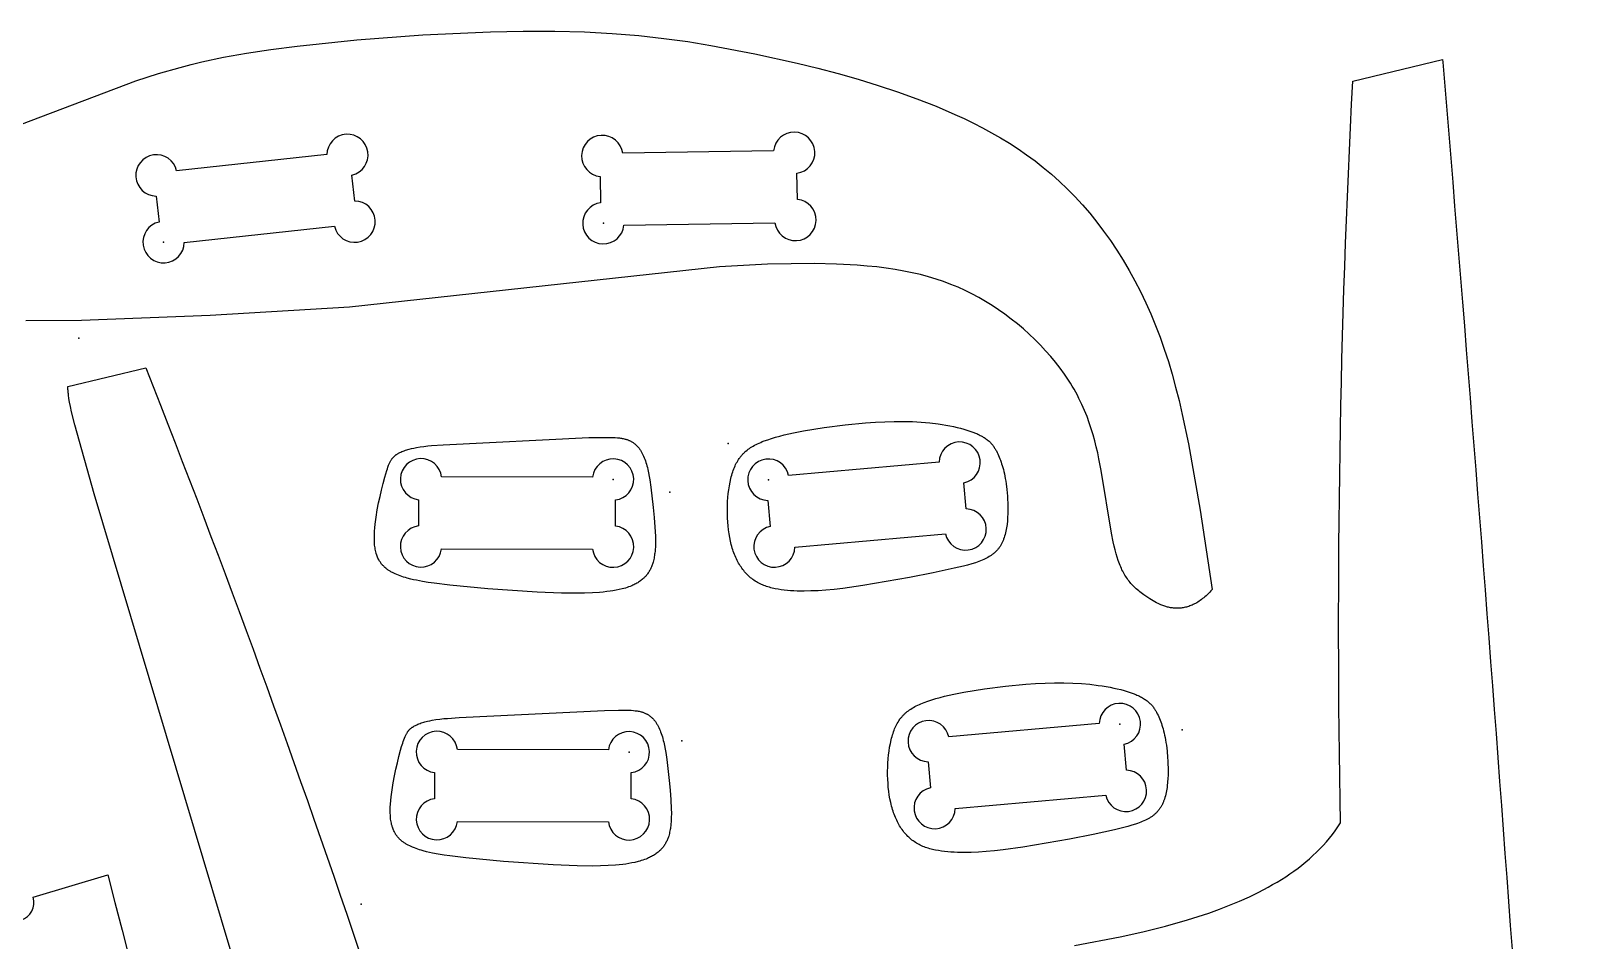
# Model space of a CAD drawing. Extents: x 1.1 to 47.1, y 0.9 to 47.1.
# Drawn here: x 30.28 to 46.44, y 37.5 to 46.98 of the extents above; entities that cross this region are included whole.
import ezdxf

# ---------------------------------------------------------------- set-up
doc = ezdxf.new("R2010")
doc.units = 0
doc.layers.add('DEFAULT', color=7, linetype='CONTINUOUS')
doc.layers.add('LAYER_05', color=7, linetype='CONTINUOUS')

msp = doc.modelspace()

# ---------------------------------------------------------------- linework, layer by layer
at = {"layer": 'DEFAULT'}
msp.add_lwpolyline([(28.198, 45.254), (31.371, 46.457), (31.607, 46.532), (31.834, 46.597), (31.946, 46.626), (32.058, 46.654), (32.286, 46.702), (32.523, 46.745), (32.776, 46.783), (33.051, 46.818), (33.674, 46.883), (34.361, 46.936), (35.063, 46.969), (35.405, 46.976), (35.733, 46.975), (36.042, 46.967), (36.333, 46.951), (36.608, 46.928), (36.87, 46.899), (37.119, 46.865), (37.359, 46.826), (37.817, 46.739), (38.257, 46.641), (38.473, 46.589), (38.685, 46.533), (38.894, 46.473), (39.1, 46.41), (39.304, 46.342), (39.505, 46.27), (39.704, 46.192), (39.901, 46.108), (39.998, 46.063), (40.094, 46.017), (40.189, 45.968), (40.283, 45.917), (40.376, 45.864), (40.468, 45.808), (40.558, 45.749), (40.647, 45.687), (40.735, 45.623), (40.821, 45.555), (40.906, 45.484), (40.989, 45.41), (41.071, 45.332), (41.15, 45.251), (41.228, 45.166), (41.304, 45.078), (41.377, 44.986), (41.449, 44.892), (41.519, 44.794), (41.586, 44.693), (41.651, 44.59), (41.714, 44.483), (41.774, 44.373), (41.832, 44.261), (41.887, 44.146), (41.94, 44.029), (41.99, 43.908), (42.037, 43.786), (42.081, 43.661), (42.123, 43.533), (42.162, 43.401), (42.199, 43.266), (42.235, 43.126), (42.268, 42.982), (42.333, 42.676), (42.454, 41.984), (42.58, 41.158), (42.567, 41.144), (42.554, 41.131), (42.542, 41.118), (42.529, 41.106), (42.517, 41.094), (42.504, 41.083), (42.492, 41.073), (42.479, 41.063), (42.467, 41.053), (42.455, 41.045), (42.443, 41.036), (42.43, 41.028), (42.418, 41.021), (42.406, 41.014), (42.394, 41.008), (42.382, 41.002), (42.37, 40.996), (42.358, 40.992), (42.347, 40.987), (42.335, 40.983), (42.323, 40.979), (42.312, 40.976), (42.3, 40.973), (42.289, 40.97), (42.277, 40.968), (42.266, 40.967), (42.255, 40.965), (42.243, 40.964), (42.232, 40.964), (42.221, 40.963), (42.21, 40.963), (42.199, 40.963), (42.188, 40.964), (42.178, 40.965), (42.167, 40.966), (42.156, 40.968), (42.146, 40.969), (42.136, 40.971), (42.125, 40.973), (42.115, 40.976), (42.105, 40.979), (42.095, 40.982), (42.085, 40.985), (42.075, 40.988), (42.065, 40.991), (42.055, 40.995), (42.046, 40.999), (42.036, 41.003), (42.018, 41.011), (41.999, 41.02), (41.981, 41.03), (41.964, 41.04), (41.947, 41.05), (41.93, 41.06), (41.898, 41.081), (41.868, 41.102), (41.84, 41.123), (41.827, 41.133), (41.814, 41.144), (41.801, 41.154), (41.789, 41.165), (41.777, 41.176), (41.766, 41.187), (41.755, 41.198), (41.744, 41.21), (41.734, 41.221), (41.724, 41.233), (41.714, 41.245), (41.705, 41.257), (41.696, 41.269), (41.687, 41.282), (41.679, 41.294), (41.671, 41.308), (41.663, 41.321), (41.655, 41.335), (41.648, 41.349), (41.64, 41.363), (41.634, 41.378), (41.627, 41.394), (41.62, 41.409), (41.614, 41.425), (41.608, 41.442), (41.602, 41.459), (41.591, 41.494), (41.58, 41.531), (41.569, 41.57), (41.559, 41.611), (41.55, 41.654), (41.532, 41.745), (41.424, 42.398), (41.4, 42.52), (41.387, 42.581), (41.373, 42.643), (41.357, 42.706), (41.339, 42.769), (41.32, 42.832), (41.299, 42.895), (41.276, 42.959), (41.25, 43.022), (41.223, 43.086), (41.192, 43.149), (41.176, 43.181), (41.159, 43.213), (41.141, 43.244), (41.123, 43.276), (41.103, 43.308), (41.083, 43.339), (41.062, 43.37), (41.041, 43.402), (40.996, 43.464), (40.948, 43.525), (40.898, 43.586), (40.845, 43.646), (40.79, 43.704), (40.733, 43.762), (40.674, 43.818), (40.613, 43.872), (40.551, 43.925), (40.487, 43.976), (40.421, 44.026), (40.355, 44.073), (40.287, 44.118), (40.218, 44.16), (40.149, 44.201), (40.078, 44.238), (40.006, 44.274), (39.933, 44.307), (39.859, 44.337), (39.782, 44.366), (39.704, 44.392), (39.624, 44.416), (39.541, 44.438), (39.456, 44.458), (39.368, 44.476), (39.278, 44.492), (39.184, 44.506), (39.088, 44.518), (38.987, 44.528), (38.884, 44.537), (38.666, 44.548), (38.436, 44.553), (38.196, 44.552), (37.95, 44.546), (37.699, 44.534), (37.448, 44.518), (33.595, 44.1), (32.146, 44.012), (30.804, 43.96), (30.227, 43.956)], dxfattribs=at)
for points in [[(41.146, 37.449), (41.621, 37.54), (41.858, 37.592), (42.092, 37.651), (42.321, 37.716), (42.434, 37.751), (42.545, 37.788), (42.654, 37.827), (42.76, 37.869), (42.865, 37.912), (42.967, 37.958), (43.066, 38.007), (43.162, 38.057), (43.209, 38.084), (43.255, 38.111), (43.3, 38.139), (43.345, 38.167), (43.388, 38.196), (43.431, 38.226), (43.473, 38.257), (43.513, 38.288), (43.553, 38.32), (43.592, 38.353), (43.629, 38.387), (43.666, 38.421), (43.701, 38.457), (43.735, 38.493), (43.769, 38.529), (43.801, 38.567), (43.831, 38.606), (43.861, 38.645), (43.889, 38.686), (43.916, 38.727, -0.017753), (44.043, 46.455), (44.977, 46.678), (44.981, 46.65, -0.004411), (46.168, 30.66)], [(38.32, 17.448), (30.938, 42.156), (30.737, 42.872), (30.703, 43.009), (30.691, 43.063), (30.682, 43.109), (30.675, 43.148), (30.671, 43.181), (30.669, 43.195), (30.667, 43.208), (30.666, 43.221), (30.666, 43.232), (30.665, 43.243), (30.665, 43.253), (30.665, 43.273), (31.475, 43.466, -0.013461), (33.768, 37.182, 0.176106)], [(30.066, 38.079, 2.411993), (30.303, 37.952), (31.079, 38.185, 0.020088), (36.549, 19.989)]]:
    msp.add_lwpolyline(points, format="xyb", dxfattribs=at)
for points in [[(33.44, 44.942, 2.065038), (33.651, 45.205), (33.622, 45.476, 2.065038), (33.36, 45.688), (31.796, 45.52, 2.065038), (31.584, 45.257), (31.613, 44.986, 2.065038), (31.876, 44.774)], [(38.026, 44.979, 2.065038), (38.261, 45.222), (38.256, 45.495, 2.065038), (38.013, 45.729), (36.441, 45.702, 2.065038), (36.206, 45.46), (36.211, 45.187, 2.065038), (36.454, 44.952)], [(38.169, 42.346, 2.065038), (37.952, 42.087), (37.977, 41.815, 2.065038), (38.235, 41.599), (39.802, 41.739, 2.065038), (40.018, 41.998), (39.994, 42.27, 2.065038), (39.735, 42.486)], [(34.555, 42.331, 2.065038), (34.316, 42.093), (34.316, 41.82, 2.065038), (34.554, 41.581), (36.127, 41.58, 2.065038), (36.366, 41.819), (36.366, 42.092, 2.065038), (36.128, 42.33)], [(39.837, 39.623, 2.065038), (39.621, 39.364), (39.645, 39.092, 2.065038), (39.904, 38.876), (41.471, 39.016, 2.065038), (41.687, 39.275), (41.663, 39.547, 2.065038), (41.404, 39.763)], [(34.72, 39.491, 2.065038), (34.481, 39.252), (34.481, 38.979, 2.065038), (34.72, 38.741), (36.292, 38.739, 2.065038), (36.531, 38.978), (36.531, 39.251, 2.065038), (36.293, 39.489)]]:
    msp.add_lwpolyline(points, format="xyb", close=True, dxfattribs=at)
for points in [[(39.549, 42.902), (39.638, 42.894), (39.725, 42.883), (39.766, 42.877), (39.807, 42.87), (39.847, 42.863), (39.886, 42.855), (39.923, 42.847), (39.959, 42.838), (39.993, 42.829), (40.026, 42.819), (40.057, 42.809), (40.087, 42.798), (40.114, 42.787), (40.128, 42.782), (40.14, 42.776), (40.152, 42.77), (40.164, 42.764), (40.175, 42.758), (40.186, 42.753), (40.196, 42.746), (40.206, 42.74), (40.215, 42.734), (40.224, 42.728), (40.232, 42.721), (40.241, 42.715), (40.248, 42.709), (40.256, 42.702), (40.263, 42.695), (40.27, 42.689), (40.276, 42.682), (40.282, 42.675), (40.288, 42.668), (40.294, 42.661), (40.299, 42.654), (40.305, 42.647), (40.31, 42.639), (40.314, 42.632), (40.319, 42.625), (40.323, 42.617), (40.328, 42.61), (40.332, 42.602), (40.34, 42.586), (40.347, 42.571), (40.354, 42.555), (40.368, 42.521), (40.375, 42.504), (40.381, 42.486), (40.387, 42.468), (40.394, 42.449), (40.399, 42.429), (40.405, 42.408), (40.41, 42.386), (40.416, 42.364), (40.421, 42.34), (40.425, 42.314), (40.43, 42.288), (40.434, 42.26), (40.441, 42.199), (40.447, 42.132), (40.449, 42.097), (40.451, 42.06), (40.452, 42.023), (40.452, 41.986), (40.451, 41.948), (40.449, 41.911), (40.447, 41.873), (40.443, 41.837), (40.44, 41.818), (40.437, 41.801), (40.434, 41.783), (40.431, 41.765), (40.427, 41.748), (40.423, 41.732), (40.418, 41.715), (40.413, 41.699), (40.408, 41.684), (40.405, 41.676), (40.402, 41.669), (40.399, 41.661), (40.396, 41.654), (40.393, 41.647), (40.389, 41.64), (40.386, 41.633), (40.382, 41.627), (40.378, 41.62), (40.375, 41.614), (40.371, 41.607), (40.366, 41.601), (40.362, 41.595), (40.358, 41.589), (40.353, 41.583), (40.349, 41.578), (40.344, 41.572), (40.339, 41.567), (40.334, 41.561), (40.329, 41.556), (40.324, 41.551), (40.319, 41.546), (40.313, 41.541), (40.308, 41.536), (40.302, 41.532), (40.296, 41.527), (40.29, 41.522), (40.284, 41.518), (40.278, 41.514), (40.271, 41.509), (40.265, 41.505), (40.258, 41.501), (40.244, 41.493), (40.23, 41.485), (40.215, 41.478), (40.2, 41.47), (40.184, 41.463), (40.167, 41.457), (40.15, 41.45), (40.132, 41.444), (40.114, 41.437), (40.075, 41.425), (40.033, 41.413), (39.99, 41.402), (39.894, 41.379), (39.673, 41.331), (39.427, 41.282), (38.94, 41.199), (38.735, 41.17), (38.644, 41.16), (38.558, 41.152), (38.477, 41.146), (38.401, 41.143), (38.329, 41.141), (38.258, 41.142), (38.224, 41.144), (38.19, 41.146), (38.157, 41.148), (38.124, 41.151), (38.092, 41.156), (38.06, 41.161), (38.029, 41.166), (38.014, 41.17), (37.999, 41.173), (37.984, 41.177), (37.969, 41.181), (37.954, 41.186), (37.94, 41.19), (37.926, 41.195), (37.912, 41.201), (37.898, 41.206), (37.885, 41.212), (37.871, 41.218), (37.858, 41.225), (37.846, 41.232), (37.833, 41.239), (37.82, 41.246), (37.808, 41.254), (37.796, 41.263), (37.785, 41.272), (37.773, 41.281), (37.762, 41.29), (37.751, 41.3), (37.741, 41.31), (37.73, 41.321), (37.72, 41.332), (37.71, 41.343), (37.701, 41.355), (37.691, 41.367), (37.682, 41.38), (37.673, 41.393), (37.665, 41.406), (37.656, 41.419), (37.648, 41.433), (37.641, 41.447), (37.633, 41.462), (37.626, 41.477), (37.619, 41.492), (37.612, 41.508), (37.606, 41.524), (37.599, 41.54), (37.593, 41.556), (37.588, 41.573), (37.582, 41.59), (37.577, 41.608), (37.572, 41.626), (37.568, 41.644), (37.563, 41.662), (37.556, 41.7), (37.549, 41.739), (37.543, 41.779), (37.539, 41.82), (37.535, 41.861), (37.533, 41.904), (37.532, 41.946), (37.532, 41.989), (37.533, 42.032), (37.534, 42.074), (37.537, 42.116), (37.541, 42.158), (37.547, 42.198), (37.553, 42.238), (37.56, 42.277), (37.568, 42.314), (37.572, 42.332), (37.577, 42.349), (37.582, 42.366), (37.587, 42.383), (37.593, 42.399), (37.599, 42.415), (37.605, 42.43), (37.611, 42.445), (37.617, 42.459), (37.624, 42.473), (37.632, 42.486), (37.639, 42.499), (37.647, 42.512), (37.655, 42.524), (37.66, 42.53), (37.664, 42.536), (37.668, 42.542), (37.673, 42.547), (37.678, 42.553), (37.682, 42.558), (37.687, 42.564), (37.692, 42.569), (37.697, 42.575), (37.702, 42.58), (37.708, 42.585), (37.713, 42.59), (37.718, 42.595), (37.724, 42.6), (37.736, 42.609), (37.748, 42.619), (37.76, 42.628), (37.773, 42.636), (37.786, 42.645), (37.8, 42.653), (37.815, 42.661), (37.83, 42.669), (37.845, 42.677), (37.861, 42.684), (37.878, 42.691), (37.895, 42.699), (37.913, 42.706), (37.951, 42.719), (37.991, 42.732), (38.033, 42.745), (38.077, 42.757), (38.124, 42.769), (38.221, 42.791), (38.324, 42.811), (38.431, 42.83), (38.54, 42.846), (38.759, 42.874), (38.97, 42.894), (39.072, 42.901), (39.172, 42.906), (39.269, 42.909), (39.365, 42.909), (39.458, 42.907)], [(33.964, 42.327), (33.974, 42.363), (33.985, 42.399), (33.991, 42.417), (33.997, 42.434), (34.004, 42.452), (34.011, 42.469), (34.017, 42.482), (34.02, 42.488), (34.023, 42.495), (34.027, 42.501), (34.03, 42.507), (34.034, 42.513), (34.036, 42.516), (34.038, 42.519), (34.041, 42.523), (34.044, 42.527), (34.047, 42.531), (34.05, 42.535), (34.054, 42.538), (34.057, 42.542), (34.061, 42.545), (34.064, 42.549), (34.068, 42.552), (34.072, 42.555), (34.076, 42.558), (34.08, 42.561), (34.084, 42.563), (34.088, 42.566), (34.096, 42.571), (34.102, 42.575), (34.108, 42.578), (34.119, 42.584), (34.131, 42.59), (34.143, 42.595), (34.155, 42.6), (34.167, 42.604), (34.179, 42.609), (34.192, 42.613), (34.204, 42.617), (34.217, 42.62), (34.242, 42.627), (34.267, 42.632), (34.293, 42.637), (34.332, 42.644), (34.372, 42.649), (34.411, 42.654), (34.451, 42.657), (34.571, 42.665), (36.087, 42.74), (36.231, 42.743), (36.286, 42.743), (36.341, 42.742), (36.364, 42.741), (36.387, 42.739), (36.407, 42.737), (36.417, 42.735), (36.427, 42.734), (36.437, 42.732), (36.447, 42.73), (36.457, 42.728), (36.467, 42.726), (36.474, 42.724), (36.48, 42.722), (36.487, 42.72), (36.493, 42.717), (36.5, 42.715), (36.506, 42.712), (36.513, 42.709), (36.519, 42.706), (36.525, 42.703), (36.531, 42.7), (36.537, 42.696), (36.543, 42.692), (36.549, 42.689), (36.555, 42.685), (36.56, 42.68), (36.566, 42.676), (36.572, 42.671), (36.578, 42.666), (36.584, 42.66), (36.59, 42.654), (36.595, 42.648), (36.601, 42.642), (36.606, 42.636), (36.611, 42.629), (36.616, 42.623), (36.62, 42.616), (36.625, 42.61), (36.629, 42.603), (36.633, 42.596), (36.637, 42.589), (36.641, 42.582), (36.645, 42.575), (36.652, 42.561), (36.659, 42.546), (36.665, 42.531), (36.671, 42.516), (36.677, 42.499), (36.683, 42.481), (36.688, 42.464), (36.694, 42.446), (36.698, 42.428), (36.703, 42.41), (36.711, 42.373), (36.718, 42.337), (36.724, 42.3), (36.735, 42.226), (36.76, 42.011), (36.77, 41.91), (36.777, 41.808), (36.782, 41.715), (36.783, 41.668), (36.782, 41.621), (36.781, 41.601), (36.78, 41.58), (36.778, 41.559), (36.776, 41.538), (36.774, 41.525), (36.772, 41.511), (36.77, 41.498), (36.768, 41.484), (36.765, 41.471), (36.762, 41.457), (36.758, 41.444), (36.754, 41.431), (36.751, 41.422), (36.748, 41.414), (36.745, 41.405), (36.741, 41.396), (36.738, 41.388), (36.734, 41.379), (36.73, 41.371), (36.726, 41.363), (36.721, 41.355), (36.716, 41.347), (36.712, 41.339), (36.707, 41.331), (36.701, 41.323), (36.696, 41.316), (36.69, 41.309), (36.684, 41.302), (36.68, 41.297), (36.677, 41.293), (36.673, 41.289), (36.669, 41.285), (36.661, 41.277), (36.652, 41.269), (36.643, 41.262), (36.634, 41.255), (36.625, 41.248), (36.616, 41.242), (36.606, 41.235), (36.597, 41.229), (36.587, 41.223), (36.577, 41.218), (36.566, 41.213), (36.556, 41.208), (36.546, 41.203), (36.535, 41.198), (36.519, 41.191), (36.503, 41.185), (36.487, 41.18), (36.47, 41.174), (36.454, 41.17), (36.437, 41.165), (36.403, 41.157), (36.372, 41.151), (36.34, 41.145), (36.309, 41.14), (36.277, 41.136), (36.239, 41.131), (36.201, 41.128), (36.126, 41.123), (36.045, 41.12), (35.964, 41.119), (35.803, 41.121), (35.552, 41.131), (35.036, 41.167), (34.642, 41.205), (34.477, 41.225), (34.416, 41.233), (34.355, 41.243), (34.294, 41.254), (34.264, 41.26), (34.234, 41.267), (34.197, 41.277), (34.179, 41.282), (34.16, 41.288), (34.142, 41.294), (34.124, 41.3), (34.106, 41.307), (34.088, 41.314), (34.073, 41.321), (34.058, 41.328), (34.043, 41.336), (34.035, 41.34), (34.028, 41.344), (34.021, 41.348), (34.014, 41.352), (34.007, 41.357), (34, 41.361), (33.993, 41.366), (33.986, 41.371), (33.979, 41.376), (33.973, 41.382), (33.965, 41.389), (33.961, 41.392), (33.957, 41.396), (33.953, 41.4), (33.949, 41.404), (33.945, 41.408), (33.942, 41.412), (33.938, 41.416), (33.934, 41.42), (33.931, 41.424), (33.927, 41.428), (33.924, 41.433), (33.921, 41.437), (33.918, 41.442), (33.915, 41.446), (33.912, 41.451), (33.909, 41.455), (33.906, 41.46), (33.903, 41.465), (33.901, 41.47), (33.898, 41.474), (33.893, 41.484), (33.889, 41.494), (33.885, 41.504), (33.881, 41.515), (33.878, 41.525), (33.875, 41.531), (33.873, 41.538), (33.87, 41.552), (33.867, 41.565), (33.864, 41.579), (33.862, 41.593), (33.86, 41.607), (33.858, 41.62), (33.857, 41.634), (33.856, 41.651), (33.856, 41.667), (33.855, 41.7), (33.856, 41.732), (33.858, 41.765), (33.861, 41.802), (33.864, 41.839), (33.874, 41.913), (33.886, 41.987), (33.9, 42.06), (33.914, 42.127), (33.929, 42.194), (33.946, 42.261)], [(41.218, 40.179), (41.307, 40.171), (41.393, 40.16), (41.435, 40.154), (41.476, 40.147), (41.516, 40.14), (41.554, 40.132), (41.591, 40.124), (41.627, 40.115), (41.662, 40.106), (41.695, 40.096), (41.726, 40.086), (41.755, 40.075), (41.783, 40.064), (41.796, 40.059), (41.809, 40.053), (41.821, 40.047), (41.832, 40.041), (41.844, 40.036), (41.854, 40.03), (41.864, 40.024), (41.874, 40.017), (41.883, 40.011), (41.892, 40.005), (41.901, 39.999), (41.909, 39.992), (41.917, 39.986), (41.924, 39.979), (41.931, 39.972), (41.938, 39.966), (41.945, 39.959), (41.951, 39.952), (41.957, 39.945), (41.963, 39.938), (41.968, 39.931), (41.973, 39.924), (41.978, 39.916), (41.983, 39.909), (41.987, 39.902), (41.992, 39.894), (41.996, 39.887), (42, 39.879), (42.008, 39.863), (42.016, 39.848), (42.023, 39.832), (42.037, 39.799), (42.043, 39.781), (42.05, 39.764), (42.056, 39.745), (42.062, 39.726), (42.068, 39.706), (42.074, 39.685), (42.079, 39.663), (42.084, 39.641), (42.089, 39.617), (42.094, 39.591), (42.098, 39.565), (42.102, 39.537), (42.109, 39.476), (42.115, 39.409), (42.118, 39.374), (42.119, 39.338), (42.12, 39.301), (42.12, 39.263), (42.12, 39.225), (42.118, 39.188), (42.115, 39.15), (42.111, 39.114), (42.109, 39.096), (42.106, 39.078), (42.103, 39.06), (42.1, 39.043), (42.096, 39.025), (42.092, 39.009), (42.087, 38.992), (42.082, 38.976), (42.077, 38.961), (42.074, 38.953), (42.071, 38.946), (42.068, 38.938), (42.065, 38.931), (42.061, 38.924), (42.058, 38.917), (42.054, 38.91), (42.051, 38.904), (42.047, 38.897), (42.043, 38.891), (42.039, 38.884), (42.035, 38.878), (42.031, 38.872), (42.026, 38.866), (42.022, 38.861), (42.017, 38.855), (42.013, 38.849), (42.008, 38.844), (42.003, 38.838), (41.998, 38.833), (41.993, 38.828), (41.987, 38.823), (41.982, 38.818), (41.976, 38.813), (41.971, 38.809), (41.965, 38.804), (41.959, 38.799), (41.953, 38.795), (41.946, 38.791), (41.94, 38.786), (41.933, 38.782), (41.927, 38.778), (41.913, 38.77), (41.899, 38.762), (41.884, 38.755), (41.868, 38.748), (41.852, 38.741), (41.836, 38.734), (41.818, 38.727), (41.801, 38.721), (41.782, 38.714), (41.743, 38.702), (41.702, 38.69), (41.658, 38.679), (41.562, 38.656), (41.341, 38.608), (41.095, 38.559), (40.609, 38.476), (40.404, 38.448), (40.312, 38.437), (40.226, 38.429), (40.146, 38.423), (40.07, 38.42), (39.997, 38.418), (39.927, 38.419), (39.893, 38.421), (39.859, 38.423), (39.825, 38.425), (39.793, 38.429), (39.76, 38.433), (39.729, 38.438), (39.698, 38.444), (39.682, 38.447), (39.667, 38.45), (39.652, 38.454), (39.638, 38.458), (39.623, 38.463), (39.609, 38.467), (39.595, 38.472), (39.581, 38.478), (39.567, 38.483), (39.553, 38.489), (39.54, 38.495), (39.527, 38.502), (39.514, 38.509), (39.501, 38.516), (39.489, 38.524), (39.477, 38.532), (39.465, 38.54), (39.453, 38.549), (39.442, 38.558), (39.431, 38.567), (39.42, 38.577), (39.409, 38.587), (39.399, 38.598), (39.389, 38.609), (39.379, 38.62), (39.369, 38.632), (39.36, 38.644), (39.351, 38.657), (39.342, 38.67), (39.333, 38.683), (39.325, 38.696), (39.317, 38.71), (39.309, 38.724), (39.302, 38.739), (39.294, 38.754), (39.287, 38.769), (39.281, 38.785), (39.274, 38.801), (39.268, 38.817), (39.262, 38.833), (39.256, 38.85), (39.251, 38.868), (39.246, 38.885), (39.241, 38.903), (39.236, 38.921), (39.232, 38.939), (39.224, 38.977), (39.217, 39.016), (39.212, 39.056), (39.207, 39.097), (39.204, 39.138), (39.202, 39.181), (39.2, 39.223), (39.2, 39.266), (39.201, 39.309), (39.203, 39.351), (39.206, 39.393), (39.21, 39.435), (39.215, 39.476), (39.221, 39.515), (39.228, 39.554), (39.237, 39.591), (39.241, 39.609), (39.246, 39.626), (39.251, 39.643), (39.256, 39.66), (39.261, 39.676), (39.267, 39.692), (39.273, 39.707), (39.279, 39.722), (39.286, 39.736), (39.293, 39.75), (39.3, 39.763), (39.308, 39.776), (39.316, 39.789), (39.324, 39.801), (39.328, 39.807), (39.332, 39.813), (39.337, 39.819), (39.341, 39.824), (39.346, 39.83), (39.351, 39.836), (39.356, 39.841), (39.361, 39.846), (39.366, 39.852), (39.371, 39.857), (39.376, 39.862), (39.382, 39.867), (39.387, 39.872), (39.393, 39.877), (39.404, 39.886), (39.416, 39.896), (39.429, 39.905), (39.442, 39.913), (39.455, 39.922), (39.469, 39.93), (39.483, 39.938), (39.498, 39.946), (39.514, 39.954), (39.53, 39.961), (39.547, 39.969), (39.564, 39.976), (39.582, 39.983), (39.619, 39.996), (39.659, 40.009), (39.702, 40.022), (39.746, 40.034), (39.792, 40.046), (39.89, 40.068), (39.993, 40.088), (40.1, 40.107), (40.209, 40.123), (40.427, 40.151), (40.638, 40.171), (40.74, 40.179), (40.84, 40.184), (40.938, 40.186), (41.033, 40.186), (41.127, 40.184)], [(34.129, 39.486), (34.139, 39.522), (34.15, 39.558), (34.156, 39.576), (34.162, 39.593), (34.169, 39.611), (34.176, 39.628), (34.182, 39.641), (34.186, 39.647), (34.189, 39.654), (34.192, 39.66), (34.196, 39.666), (34.2, 39.673), (34.201, 39.676), (34.204, 39.678), (34.206, 39.682), (34.209, 39.686), (34.212, 39.69), (34.216, 39.694), (34.219, 39.698), (34.222, 39.701), (34.226, 39.704), (34.23, 39.708), (34.233, 39.711), (34.237, 39.714), (34.241, 39.717), (34.245, 39.72), (34.249, 39.723), (34.253, 39.725), (34.262, 39.731), (34.267, 39.734), (34.273, 39.737), (34.284, 39.743), (34.296, 39.749), (34.308, 39.754), (34.32, 39.759), (34.332, 39.764), (34.344, 39.768), (34.357, 39.772), (34.369, 39.776), (34.382, 39.779), (34.407, 39.786), (34.432, 39.791), (34.458, 39.796), (34.497, 39.803), (34.537, 39.808), (34.577, 39.813), (34.617, 39.816), (34.737, 39.824), (36.252, 39.899), (36.397, 39.902), (36.451, 39.902), (36.506, 39.901), (36.529, 39.9), (36.552, 39.898), (36.572, 39.896), (36.583, 39.895), (36.593, 39.893), (36.603, 39.892), (36.612, 39.89), (36.622, 39.887), (36.632, 39.885), (36.639, 39.883), (36.646, 39.881), (36.652, 39.879), (36.659, 39.876), (36.665, 39.874), (36.672, 39.871), (36.678, 39.868), (36.684, 39.865), (36.691, 39.862), (36.697, 39.859), (36.703, 39.855), (36.709, 39.852), (36.714, 39.848), (36.72, 39.844), (36.726, 39.84), (36.731, 39.835), (36.737, 39.83), (36.743, 39.825), (36.749, 39.819), (36.755, 39.813), (36.761, 39.807), (36.766, 39.801), (36.771, 39.795), (36.776, 39.789), (36.781, 39.782), (36.785, 39.776), (36.79, 39.769), (36.794, 39.762), (36.798, 39.755), (36.802, 39.748), (36.806, 39.741), (36.81, 39.734), (36.817, 39.72), (36.824, 39.705), (36.83, 39.69), (36.836, 39.675), (36.842, 39.658), (36.848, 39.64), (36.854, 39.623), (36.859, 39.605), (36.864, 39.587), (36.868, 39.569), (36.876, 39.533), (36.883, 39.496), (36.89, 39.459), (36.9, 39.386), (36.926, 39.17), (36.935, 39.069), (36.943, 38.967), (36.947, 38.874), (36.948, 38.827), (36.947, 38.781), (36.946, 38.76), (36.945, 38.739), (36.944, 38.718), (36.941, 38.697), (36.94, 38.684), (36.938, 38.67), (36.936, 38.657), (36.933, 38.643), (36.93, 38.63), (36.927, 38.617), (36.924, 38.603), (36.92, 38.59), (36.917, 38.581), (36.914, 38.573), (36.91, 38.564), (36.907, 38.555), (36.903, 38.547), (36.899, 38.538), (36.895, 38.53), (36.891, 38.522), (36.886, 38.514), (36.882, 38.506), (36.877, 38.498), (36.872, 38.49), (36.867, 38.483), (36.861, 38.475), (36.855, 38.468), (36.849, 38.461), (36.846, 38.457), (36.842, 38.452), (36.838, 38.448), (36.834, 38.444), (36.826, 38.436), (36.817, 38.429), (36.809, 38.421), (36.8, 38.414), (36.791, 38.407), (36.781, 38.401), (36.772, 38.395), (36.762, 38.388), (36.752, 38.383), (36.742, 38.377), (36.732, 38.372), (36.721, 38.367), (36.711, 38.362), (36.7, 38.357), (36.684, 38.351), (36.668, 38.345), (36.652, 38.339), (36.635, 38.334), (36.619, 38.329), (36.602, 38.324), (36.569, 38.316), (36.537, 38.31), (36.506, 38.304), (36.474, 38.299), (36.442, 38.295), (36.405, 38.291), (36.367, 38.287), (36.291, 38.282), (36.21, 38.279), (36.13, 38.278), (35.968, 38.28), (35.717, 38.29), (35.201, 38.326), (34.807, 38.364), (34.642, 38.384), (34.581, 38.392), (34.52, 38.402), (34.46, 38.413), (34.429, 38.42), (34.399, 38.427), (34.362, 38.436), (34.344, 38.442), (34.326, 38.447), (34.308, 38.453), (34.289, 38.46), (34.272, 38.466), (34.254, 38.474), (34.238, 38.48), (34.223, 38.487), (34.208, 38.495), (34.201, 38.499), (34.193, 38.503), (34.186, 38.507), (34.179, 38.511), (34.172, 38.516), (34.165, 38.521), (34.158, 38.525), (34.151, 38.53), (34.145, 38.535), (34.138, 38.541), (34.13, 38.548), (34.126, 38.551), (34.122, 38.555), (34.118, 38.559), (34.114, 38.563), (34.111, 38.567), (34.107, 38.571), (34.103, 38.575), (34.1, 38.579), (34.096, 38.583), (34.093, 38.588), (34.089, 38.592), (34.086, 38.596), (34.083, 38.601), (34.08, 38.605), (34.077, 38.61), (34.074, 38.615), (34.071, 38.619), (34.069, 38.624), (34.066, 38.629), (34.064, 38.634), (34.059, 38.643), (34.054, 38.653), (34.05, 38.663), (34.046, 38.674), (34.043, 38.684), (34.041, 38.691), (34.039, 38.697), (34.035, 38.711), (34.032, 38.724), (34.029, 38.738), (34.027, 38.752), (34.025, 38.766), (34.024, 38.78), (34.023, 38.794), (34.022, 38.81), (34.021, 38.826), (34.021, 38.859), (34.021, 38.892), (34.023, 38.924), (34.026, 38.961), (34.03, 38.998), (34.04, 39.072), (34.052, 39.146), (34.065, 39.219), (34.079, 39.287), (34.095, 39.354), (34.111, 39.42)]]:
    msp.add_lwpolyline(points, close=True, dxfattribs=at)
at = {"layer": 'LAYER_05'}
for p in [(36.24, 44.974), (31.661, 44.776), (30.778, 43.776), (37.541, 42.68), (36.341, 42.305), (37.958, 42.302), (36.931, 42.172), (41.619, 39.757), (42.266, 39.696), (36.507, 39.464), (37.058, 39.583), (33.719, 37.879)]:
    msp.add_point(p, dxfattribs=at)

doc.saveas('drawing.dxf')
